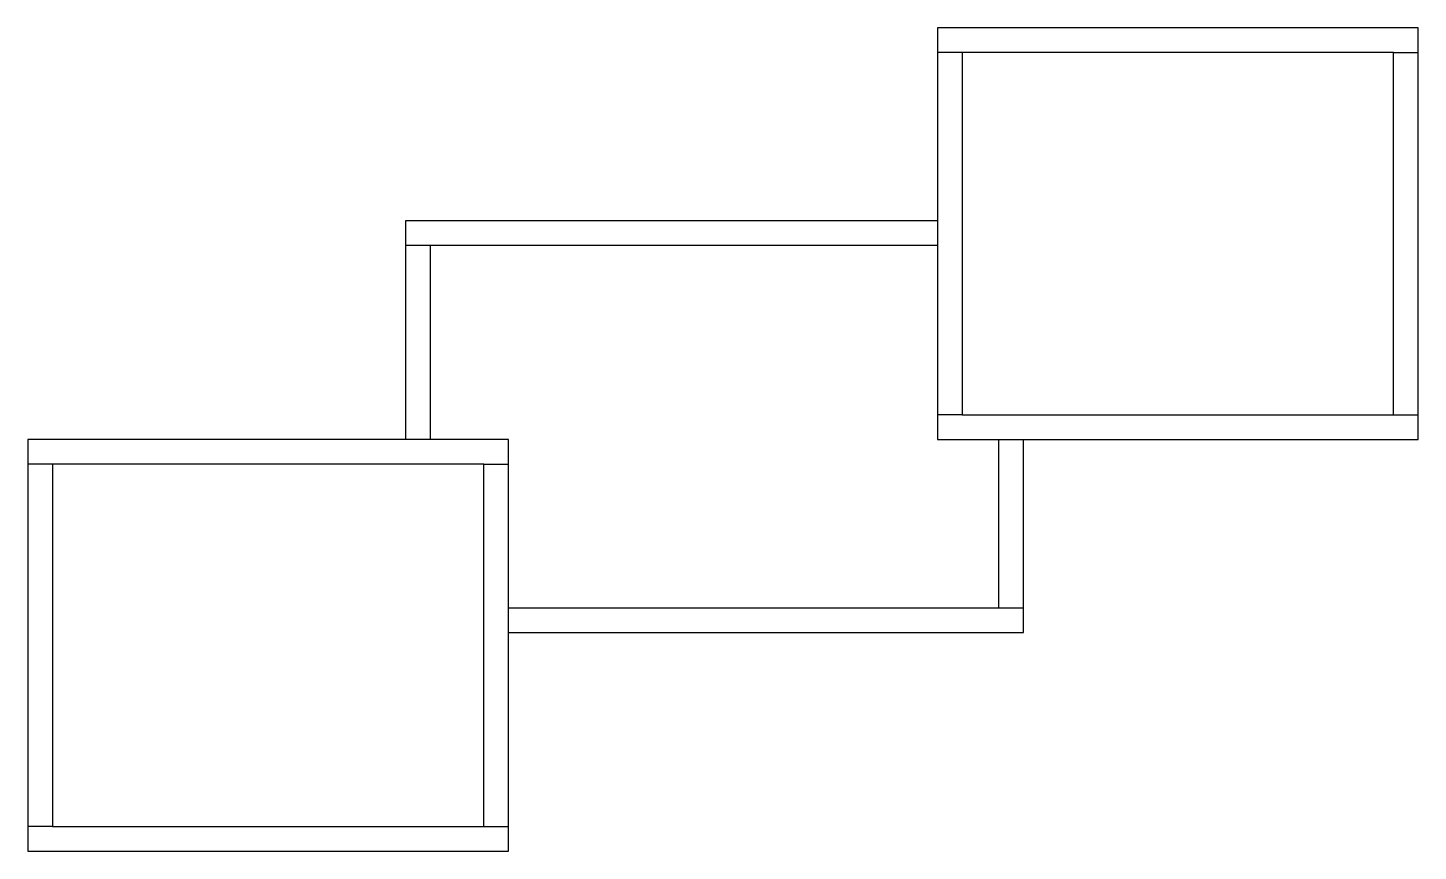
# Model space of a CAD drawing. Header units: millimetres. Extents: x 555 to 1568, y 368 to 968.
import ezdxf

# ---------------------------------------------------------------- set-up
doc = ezdxf.new("R2010")
doc.units = ezdxf.units.MM

msp = doc.modelspace()

# ---------------------------------------------------------------- linework, layer by layer
for p, q in [((1235.6, 949.8), (1217.6, 949.8)), ((1549.6, 949.8), (1567.6, 949.8)), ((848.1, 809.2), (830.1, 809.2)), ((1235.6, 685.8), (1217.6, 685.8)), ((1549.6, 685.8), (1567.6, 685.8)), ((573.1, 649.8), (555.1, 649.8)), ((887.1, 649.8), (905.1, 649.8)), ((1262.1, 545.2), (1280.1, 545.2)), ((573.1, 385.8), (555.1, 385.8)), ((887.1, 385.8), (905.1, 385.8))]:
    msp.add_line(p, q)
for points in [[(1567.6, 967.8), (1217.6, 967.8), (1217.6, 667.8), (1567.6, 667.8), (1567.6, 967.8)], [(1217.6, 827.2), (830.1, 827.2), (830.1, 667.8)], [(1217.6, 809.2), (848.1, 809.2), (848.1, 667.8)], [(555.1, 367.8), (905.1, 367.8), (905.1, 667.8), (555.1, 667.8), (555.1, 367.8)], [(905.1, 527.2), (1280.1, 527.2), (1280.1, 667.8)], [(905.1, 545.2), (1262.1, 545.2), (1262.1, 667.8)]]:
    msp.add_lwpolyline(points)
for points in [[(1549.6, 949.8), (1235.6, 949.8), (1235.6, 685.8), (1549.6, 685.8)], [(573.1, 385.8), (887.1, 385.8), (887.1, 649.8), (573.1, 649.8)]]:
    msp.add_lwpolyline(points, close=True)

doc.saveas('drawing.dxf')
